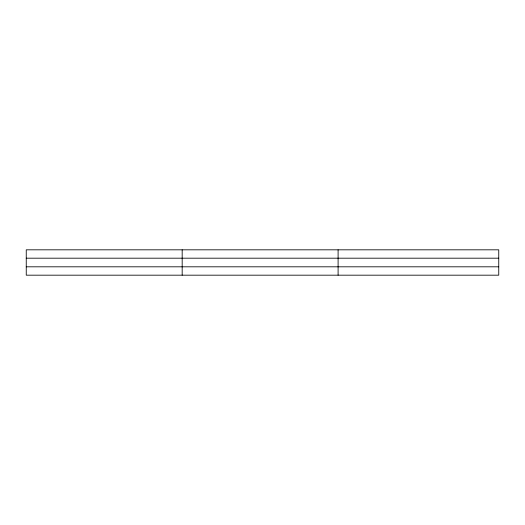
<?xml version="1.0" encoding="UTF-8"?>
<svg xmlns="http://www.w3.org/2000/svg" width="525" height="525" viewBox="0 0 525 525"><rect width="100%" height="100%" fill="white"/><g stroke="black" fill="none" stroke-linecap="round" stroke-linejoin="round"><path stroke-width="0.79" d="M182.175 275.179L182.175 249.821M338.1 275.179L338.1 249.821M498.75 258.188L498.75 249.821L26.25 249.821L26.25 275.179L498.75 275.179L498.75 258.188L26.25 258.188M26.25 266.812L498.75 266.812"/></g></svg>
